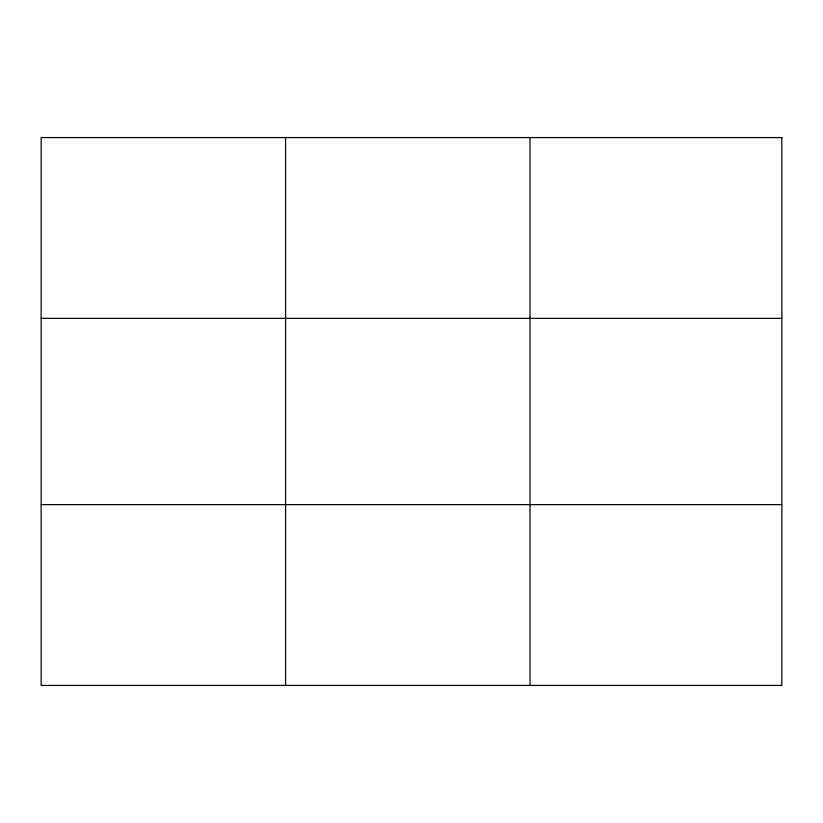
<?xml version="1.0" encoding="UTF-8"?>
<svg xmlns="http://www.w3.org/2000/svg" width="823" height="823" viewBox="0 0 823 823"><rect width="100%" height="100%" fill="white"/><g stroke="black" fill="none" stroke-linecap="round" stroke-linejoin="round"><path stroke-width="1.23" d="M285.581 685.425L285.581 137.575M530.012 685.425L530.012 137.575M41.15 318.367L781.85 318.367M41.15 504.633L781.85 504.633M781.85 137.575L781.85 685.425L41.15 685.425L41.15 137.575L781.85 137.575"/></g></svg>
